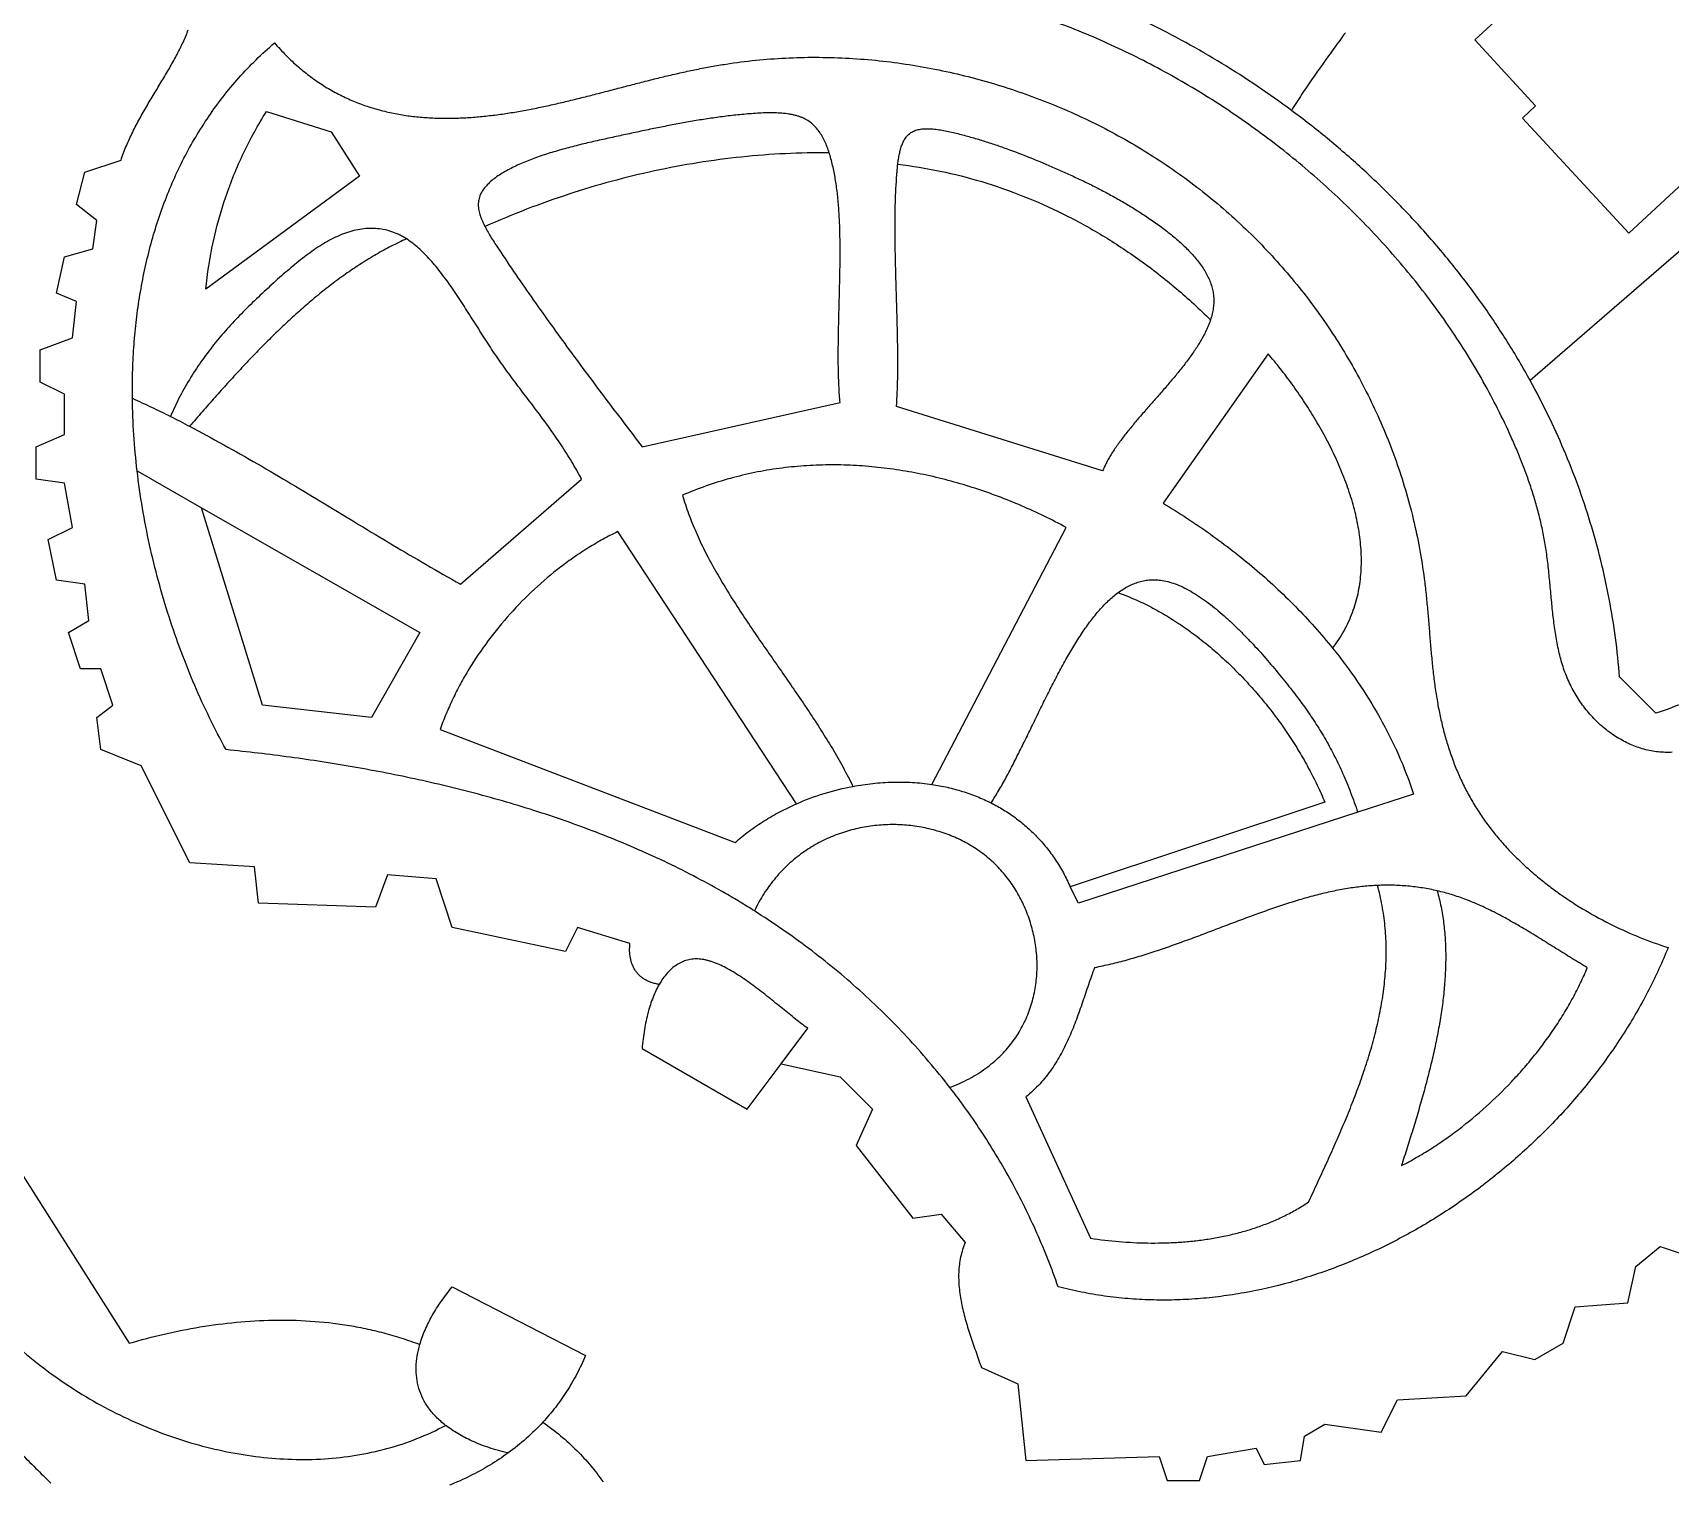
# Model space of a CAD drawing. Header units: millimetres. Extents: x -96818 to 270234, y -28968 to 336819.
# Drawn here: x 6403 to 135441, y 37242 to 151410 of the extents above; entities that cross this region are included whole.
import ezdxf

# ---------------------------------------------------------------- set-up
doc = ezdxf.new("R2010")
doc.units = ezdxf.units.MM
for name, color, linetype in [('02_CHALETS', 7, 'Continuous'), ('03_SHARED_CURVES', 7, 'Continuous'), ('04_DIVIDERS', 7, 'Continuous')]:
    doc.layers.add(name, color=color, linetype=linetype)

msp = doc.modelspace()

# ---------------------------------------------------------------- linework, layer by layer
at = {"layer": '02_CHALETS'}
msp.add_lwpolyline([(127084, 153287), (125056, 155481), (120035, 150840), (124832, 145650), (123789, 144686), (132169, 135619), (141046, 143823), (139365, 145643), (143094, 149090), (133627, 159334)], close=True, dxfattribs=at)
at = {"layer": '03_SHARED_CURVES'}
for points in [[(18244, 150653, 0.0167897), (18656, 151631)], [(91673, 150311, 0.0196107), (87058, 152233)], [(100115, 148983, 0.0223326), (94336, 152167)], [(109838, 151410, 0.0012767), (108959, 150202)], [(17511, 149211, 0.0056221), (17775, 149701)], [(17775, 149701, 0.0125438), (18244, 150653)], [(24002, 149276, -0.0166981), (25456, 150609)], [(25456, 150609, 0.0173595), (26362, 149627)], [(96127, 148038, 0.0189431), (91673, 150311)], [(108959, 150202, 0.0020032), (108087, 148989)], [(16949, 148229, 0.0031707), (17238, 148726)], [(17238, 148726, 0.0038562), (17511, 149211)], [(22642, 147849, -0.0168303), (24002, 149276)], [(26362, 149627, 0.019167), (27337, 148715)], [(27337, 148715, 0.0185375), (28306, 147936)], [(57549, 148274, -0.0046408), (58707, 148521)], [(58707, 148521, -0.0052421), (59871, 148745)], [(59871, 148745, -0.0064414), (61039, 148942)], [(61039, 148942, -0.0132831), (63374, 149242)], [(63374, 149242, -0.0128581), (65722, 149418)], [(65722, 149418, -0.0127007), (68083, 149475)], [(68083, 149475, -0.0123495), (70444, 149414)], [(70444, 149414, -0.0243467), (75164, 148943)], [(75164, 148943, -0.0235616), (79817, 148023)], [(105585, 145293, 0.0226821), (100115, 148983)], [(108087, 148989, 0.0034895), (107229, 147766)], [(16042, 146719, 0.0013429), (16655, 147735)], [(16655, 147735, 0.0016777), (16949, 148229)], [(21406, 146366, -0.0164275), (22642, 147849)], [(28306, 147936, 0.0194958), (29331, 147234)], [(29331, 147234, 0.0187845), (30354, 146642)], [(51806, 146844, 0.0001348), (52951, 147142)], [(52951, 147142, -0.0010576), (54095, 147438)], [(54095, 147438, -0.0016537), (55243, 147728)], [(55243, 147728, -0.0028442), (56394, 148009)], [(56394, 148009, -0.003442), (57549, 148274)], [(79817, 148023, -0.0234378), (84370, 146668)], [(100410, 145428, 0.0188169), (96127, 148038)], [(107229, 147766, 0.0042259), (106395, 146538)], [(15434, 145700, -0.0038253), (16042, 146719)], [(20268, 144806, -0.0161217), (21406, 146366)], [(30354, 146642, 0.0187577), (31419, 146129)], [(31419, 146129, 0.0179944), (32489, 145707)], [(47245, 145719, 0.0037959), (48386, 145982)], [(48386, 145982, 0.0025463), (49524, 146259)], [(49524, 146259, 0.0019449), (50666, 146548)], [(50666, 146548, 0.0007321), (51806, 146844)], [(84370, 146668, -0.0236007), (88776, 144892)], [(106395, 146538, 0.0058127), (105585, 145293)], [(14280, 143585, -0.0115992), (14838, 144653)], [(14838, 144653, -0.0063658), (15434, 145700)], [(19242, 143191, -0.0157336), (20268, 144806)], [(23869, 143580, -0.014015), (24819, 145198)], [(32489, 145707, 0.0171274), (33585, 145361)], [(33585, 145361, 0.0163531), (34691, 145092)], [(34691, 145092, 0.014968), (35811, 144893)], [(35811, 144893, 0.0142158), (36943, 144760)], [(36943, 144760, 0.0126372), (38081, 144687)], [(38081, 144687, 0.0119231), (39228, 144670)], [(39228, 144670, 0.0103724), (40376, 144705)], [(40376, 144705, 0.0096985), (41529, 144786)], [(41529, 144786, 0.0082805), (42679, 144908)], [(42679, 144908, 0.0076191), (43824, 145067)], [(43824, 145067, 0.0063108), (44964, 145257)], [(44964, 145257, 0.0056942), (46107, 145477)], [(46107, 145477, 0.0044042), (47245, 145719)], [(59994, 144688, 0.005217), (58826, 144509)], [(61210, 144848, 0.0057763), (59994, 144688)], [(62430, 144978, 0.0061596), (61210, 144848)], [(63045, 145031, 0.0037122), (62430, 144978)], [(63661, 145072, 0.0063857), (63045, 145031)], [(64266, 145095, 0.0077336), (63661, 145072)], [(64871, 145094, 0.0116724), (64266, 145095)], [(65435, 145066, 0.0132224), (64871, 145094)], [(65995, 145000, 0.0200858), (65435, 145066)], [(66251, 144953, 0.0109343), (65995, 145000)], [(66505, 144894, 0.013585), (66251, 144953)], [(66739, 144826, 0.0142095), (66505, 144894)], [(66969, 144743, 0.0176286), (66739, 144826)], [(67381, 144541, 0.036434), (66969, 144743)], [(67759, 144280, 0.0381307), (67381, 144541)], [(88776, 144892, -0.02382), (92976, 142716)], [(104486, 142503, 0.0187466), (100410, 145428)], [(108419, 143076, 0.0125132), (105585, 145293)], [(13782, 142497, -0.0142813), (14280, 143585)], [(23013, 141911, -0.01441), (23869, 143580)], [(52987, 143358, 0.0006384), (51784, 143099)], [(54169, 143610, 0.000288), (52987, 143358)], [(55352, 143858, 0.0016329), (54169, 143610)], [(56505, 144090, 0.0022898), (55352, 143858)], [(57661, 144308, 0.003615), (56505, 144090)], [(58826, 144509, 0.0042466), (57661, 144308)], [(68082, 143978, 0.0355076), (67759, 144280)], [(68363, 143636, 0.0303701), (68082, 143978)], [(68609, 143252, 0.0276655), (68363, 143636)], [(68818, 142845, 0.0206762), (68609, 143252)], [(75220, 143168, -0.0450414), (75426, 143398)], [(75426, 143398, -0.0538521), (75673, 143582)], [(75673, 143582, -0.0298621), (75832, 143663)], [(75832, 143663, -0.0246629), (75998, 143727)], [(75998, 143727, -0.0235163), (76181, 143777)], [(76181, 143777, -0.0184283), (76368, 143812)], [(76368, 143812, -0.017542), (76572, 143835)], [(76572, 143835, -0.013558), (76778, 143845)], [(76778, 143845, -0.0128474), (76999, 143844)], [(76999, 143844, -0.0099616), (77220, 143834)], [(77220, 143834, -0.0178901), (77700, 143783)], [(77700, 143783, -0.010825), (78176, 143706)], [(78176, 143706, -0.0090288), (78680, 143603)], [(78680, 143603, -0.0049081), (79180, 143486)], [(79180, 143486, -0.0079317), (80177, 143226)], [(13360, 141378, -0.0202541), (13782, 142497)], [(18317, 141516, -0.0151081), (19242, 143191)], [(48174, 142228, 0.0084076), (47024, 141887)], [(49374, 142543, 0.0070906), (48174, 142228)], [(50582, 142831, 0.0042972), (49374, 142543)], [(51784, 143099, 0.0030701), (50582, 142831)], [(69163, 141944, 0.0144071), (65708, 141878)], [(69004, 142400, 0.0184087), (68818, 142845)], [(69163, 141944, 0.0125616), (69004, 142400)], [(69197, 141834, 0.0026557), (69163, 141944)], [(74698, 141862, -0.0158934), (74787, 142226)], [(74787, 142226, -0.0248591), (74905, 142582)], [(74905, 142582, -0.0275101), (75042, 142886)], [(75042, 142886, -0.0407681), (75220, 143168)], [(80177, 143226, -0.0069382), (81166, 142937)], [(81166, 142937, -0.0064798), (82149, 142620)], [(82149, 142620, -0.0055609), (83125, 142280)], [(83125, 142280, -0.009772), (85047, 141543)], [(92976, 142716, -0.0249073), (96943, 140142)], [(108318, 139291, 0.0188071), (104486, 142503)], [(111137, 140719, 0.01278), (108419, 143076)], [(17493, 139787, -0.0147469), (18317, 141516)], [(22261, 140212, -0.0144258), (23013, 141911)], [(44340, 140843, 0.0107723), (43855, 140595)], [(44833, 141072, 0.0088424), (44340, 140843)], [(45358, 141293, 0.0083995), (44833, 141072)], [(45890, 141499, 0.0069093), (45358, 141293)], [(47024, 141887, 0.0125292), (45890, 141499)], [(58816, 141160, 0.0133732), (55399, 140518)], [(62262, 141616, 0.0138128), (58816, 141160)], [(65708, 141878, 0.0139582), (62262, 141616)], [(69231, 141723, 0.0023907), (69197, 141834)], [(69495, 140687, 0.0197086), (69231, 141723)], [(69689, 139634, 0.0140998), (69495, 140687)], [(74528, 140639, -0.0066451), (74570, 141048)], [(74570, 141048, -0.0085927), (74625, 141457)], [(74570, 141048, -0.022378), (77906, 140505)], [(74625, 141457, -0.0139993), (74698, 141862)], [(85047, 141543, -0.0064591), (86944, 140743)], [(86944, 140743, -0.0031754), (87913, 140313)], [(113720, 138235, 0.0128914), (111137, 140719)], [(16769, 138014, -0.013942), (17493, 139787)], [(21609, 138472, -0.014621), (22261, 140212)], [(42220, 139427, 0.0316226), (41941, 139098)], [(42572, 139754, 0.0288621), (42220, 139427)], [(42955, 140046, 0.0193562), (42572, 139754)], [(43397, 140334, 0.017555), (42955, 140046)], [(43855, 140595, 0.0119656), (43397, 140334)], [(51994, 139688, 0.012879), (48636, 138681)], [(55399, 140518, 0.0132721), (51994, 139688)], [(69837, 138484, 0.0129422), (69689, 139634)], [(74425, 139133, -0.0067319), (74494, 140228)], [(74494, 140228, -0.0033846), (74528, 140639)], [(77906, 140505, -0.0214954), (81181, 139672)], [(81181, 139672, -0.0214456), (84435, 138539)], [(87913, 140313, -0.0042318), (88874, 139869)], [(88874, 139869, -0.0047288), (89823, 139410)], [(89823, 139410, -0.0057181), (90761, 138931)], [(96943, 140142, -0.0253661), (100662, 137159)], [(20614, 134878, -0.0294912), (21609, 138472)], [(41572, 138349, 0.0550334), (41510, 137946)], [(41716, 138730, 0.0492758), (41572, 138349)], [(41941, 139098, 0.0448487), (41716, 138730)], [(48636, 138681, 0.0128213), (45303, 137492)], [(69934, 137327, 0.009152), (69837, 138484)], [(74382, 138036, -0.0051669), (74425, 139133)], [(84435, 138539, -0.0205465), (87582, 137137)], [(90761, 138931, -0.0062047), (91691, 138428)], [(91691, 138428, -0.0070452), (92608, 137901)], [(111895, 135796, 0.0193442), (108318, 139291)], [(116170, 135619, 0.0132552), (113720, 138235)], [(16139, 136190, -0.0136154), (16769, 138014)], [(41510, 137946, 0.0268411), (41513, 137733)], [(41513, 137733, 0.021574), (41535, 137521)], [(41535, 137521, 0.0204705), (41579, 137297)], [(41579, 137297, 0.0158028), (41639, 137076)], [(41639, 137076, 0.0149173), (41718, 136842)], [(41718, 136842, 0.011368), (41809, 136613)], [(45303, 137492, 0.0124968), (42035, 136135)], [(69995, 136095, 0.0081629), (69934, 137327)], [(74357, 135764, -0.0034017), (74360, 136900)], [(74360, 136900, -0.0046496), (74382, 138036)], [(87582, 137137, -0.020646), (90683, 135437)], [(92608, 137901, -0.0075118), (93520, 137340)], [(93520, 137340, -0.0081186), (94415, 136751)], [(100662, 137159, -0.0250401), (104063, 133816)], [(15607, 134335, -0.0127555), (16139, 136190)], [(30890, 135558, 0.020122), (30256, 135287)], [(31545, 135772, 0.0242228), (30890, 135558)], [(32170, 135910, 0.0245735), (31545, 135772)], [(32806, 135981, 0.0285061), (32170, 135910)], [(33419, 135979, 0.0290109), (32806, 135981)], [(34027, 135904, 0.0312526), (33419, 135979)], [(34622, 135752, 0.0317937), (34027, 135904)], [(35194, 135527, 0.0309408), (34622, 135752)], [(35529, 135355, 0.0179221), (35194, 135527)], [(41809, 136613, 0.0106247), (41917, 136372)], [(41917, 136372, 0.0080447), (42035, 136135)], [(42035, 136135, 0.0126182), (42278, 135690)], [(42278, 135690, 0.0071914), (42539, 135255)], [(70022, 134862, 0.0055454), (69995, 136095)], [(74368, 134602, -0.0029133), (74357, 135764)], [(94415, 136751, -0.0093429), (95331, 136101)], [(95331, 136101, -0.0131842), (96216, 135410)], [(115161, 132066, 0.0195955), (111895, 135796)], [(118470, 132885, 0.0134139), (116170, 135619)], [(15164, 132435, -0.0124663), (15607, 134335)], [(20044, 131192, -0.0289139), (20614, 134878)], [(29035, 134601, 0.0119925), (28415, 134183)], [(29635, 134963, 0.0131101), (29035, 134601)], [(30256, 135287, 0.0179692), (29635, 134963)], [(34647, 134579, 0.0118489), (33473, 133937)], [(35852, 135162, 0.0129761), (34647, 134579)], [(35852, 135162, 0.0154209), (35529, 135355)], [(36346, 134813, 0.0222683), (35852, 135162)], [(36811, 134427, 0.017034), (36346, 134813)], [(37283, 133979, 0.0159325), (36811, 134427)], [(42539, 135255, 0.0054651), (42826, 134804)], [(42826, 134804, 0.0017388), (43119, 134357)], [(43119, 134357, 0.0039322), (44465, 132354)], [(70023, 133581, 0.0046502), (70022, 134862)], [(74390, 133440, -0.0018617), (74368, 134602)], [(90683, 135437, -0.0198061), (93637, 133492)], [(96216, 135410, -0.0073769), (96635, 135055)], [(96635, 135055, -0.0088825), (97042, 134687)], [(97042, 134687, -0.0094322), (97422, 134317)], [(97422, 134317, -0.011502), (97785, 133931)], [(27199, 133257, 0.005467), (26599, 132758)], [(27812, 133740, 0.0077565), (27199, 133257)], [(28415, 134183, 0.0087229), (27812, 133740)], [(32317, 133233, 0.0101055), (31192, 132480)], [(33473, 133937, 0.0113659), (32317, 133233)], [(37729, 133505, 0.0119469), (37283, 133979)], [(38181, 132978, 0.0110254), (37729, 133505)], [(38613, 132434, 0.00815), (38181, 132978)], [(70006, 132299, 0.0026751), (70023, 133581)], [(74420, 132265, -0.0013901), (74390, 133440)], [(93637, 133492, -0.0200377), (96517, 131248)], [(97785, 133931, -0.0121408), (98115, 133547)], [(98115, 133547, -0.0149462), (98423, 133146)], [(98423, 133146, -0.0157131), (98691, 132749)], [(104063, 133816, -0.0248872), (107102, 130165)], [(14813, 130516, -0.0116416), (15164, 132435)], [(25407, 131711, 0.0057816), (24182, 130580)], [(25999, 132239, 0.0027918), (25407, 131711)], [(26599, 132758, 0.0045836), (25999, 132239)], [(30079, 131669, 0.0083729), (28995, 130819)], [(31192, 132480, 0.0096365), (30079, 131669)], [(39050, 131849, 0.0073389), (38613, 132434)], [(39471, 131253, 0.0052296), (39050, 131849)], [(44465, 132354, 0.0031613), (45839, 130370)], [(69977, 130999, 0.0018269), (70006, 132299)], [(74454, 131089, -0.000434), (74420, 132265)], [(98691, 132749, -0.0193195), (98930, 132334)], [(98930, 132334, -0.0202656), (99125, 131924)], [(99125, 131924, -0.0243233), (99283, 131499)], [(118116, 128084, 0.0206972), (115161, 132066)], [(120617, 130030, 0.0138463), (118470, 132885)], [(14547, 128559, -0.0113897), (14813, 130516)], [(24182, 130580, 0.009028), (22991, 129414)], [(28995, 130819, 0.0079215), (27917, 129915)], [(39894, 130628, 0.004486), (39471, 131253)], [(40309, 129997, 0.0028347), (39894, 130628)], [(45839, 130370, 0.0028502), (47250, 128386)], [(69943, 129699, 0.000102), (69977, 130999)], [(74489, 129915, 0.0000317), (74454, 131089)], [(96517, 131248, -0.0192611), (99212, 128785)], [(99283, 131499, -0.0254751), (99394, 131075)], [(99394, 131075, -0.0287661), (99458, 130642)], [(99458, 130642, -0.0302183), (99472, 130181)], [(22991, 129414, 0.0105548), (21859, 128214)], [(27917, 129915, 0.0067296), (26867, 128980)], [(40723, 129353, 0.0021283), (40309, 129997)], [(41134, 128705, 0.0006897), (40723, 129353)], [(69911, 128411, -0.0007369), (69943, 129699)], [(74522, 128740, 0.0009824), (74489, 129915)], [(99344, 129248, -0.0202123), (99212, 128785)], [(99433, 129722, -0.0250498), (99344, 129248)], [(99472, 130181, -0.0263525), (99433, 129722)], [(107102, 130165, -0.0250016), (109762, 126229)], [(122598, 127065, 0.0140527), (120617, 130030)], [(14368, 126591, -0.0106556), (14547, 128559)], [(21859, 128214, 0.0135562), (20787, 126962)], [(25819, 127998, 0.0052066), (24794, 126991)], [(26867, 128980, 0.006296), (25819, 127998)], [(41542, 128060, -0.0000044), (41134, 128705)], [(41953, 127415, -0.0014419), (41542, 128060)], [(47250, 128386, 0.0022295), (48680, 126416)], [(69888, 127122, -0.0025459), (69911, 128411)], [(74549, 127579, 0.0014527), (74522, 128740)], [(98918, 128040, -0.0118698), (98734, 127661)], [(99075, 128409, -0.0124311), (98918, 128040)], [(99212, 128785, -0.0150906), (99075, 128409)], [(119456, 126022, 0.0105167), (118116, 128084)], [(14271, 124595, -0.0104389), (14368, 126591)], [(20787, 126962, 0.015057), (19777, 125637)], [(24794, 126991, 0.0047889), (23769, 125944)], [(42360, 126787, -0.0021472), (41953, 127415)], [(42774, 126163, -0.0038011), (42360, 126787)], [(69880, 125875, -0.0034115), (69888, 127122)], [(74567, 126417, 0.0024884), (74549, 127579)], [(98060, 126516, -0.0115708), (97542, 125771)], [(98534, 127289, -0.0177374), (98060, 126516)], [(98734, 127661, -0.0096851), (98534, 127289)], [(124407, 123991, 0.0145078), (122598, 127065)], [(19777, 125637, 0.0170972), (18855, 124250)], [(23769, 125944, 0.0038039), (22762, 124879)], [(43214, 125523, -0.0042773), (42774, 126163)], [(43663, 124890, -0.0034864), (43214, 125523)], [(48680, 126416, 0.0019315), (50116, 124472)], [(69895, 124629, -0.0056736), (69880, 125875)], [(74560, 124149, 0.0041966), (74571, 125283)], [(74571, 125283, 0.0029739), (74567, 126417)], [(97542, 125771, -0.0099859), (96952, 124997)], [(104714, 124934, 0.0100545), (103759, 126099)], [(109762, 126229, -0.0251713), (112014, 122048)], [(120706, 123904, 0.0108772), (119456, 126022)], [(14254, 122597, -0.0098242), (14271, 124595)], [(18855, 124250, 0.0184692), (18000, 122741)], [(22762, 124879, 0.0033994), (21754, 123781)], [(44107, 124283, -0.0029256), (43663, 124890)], [(44557, 123679, -0.0019112), (44107, 124283)], [(50116, 124472, 0.0013837), (51566, 122538)], [(69937, 123453, -0.0066068), (69895, 124629)], [(74529, 123054, 0.0047096), (74560, 124149)], [(96338, 124242, -0.0045978), (95686, 123474)], [(96952, 124997, -0.0060199), (96338, 124242)], [(105621, 123733, 0.0096119), (104714, 124934)], [(121857, 121745, 0.0110132), (120706, 123904)], [(125802, 121300, 0.0125057), (124407, 123991)], [(14254, 122597, -0.0007806), (15008, 122251)], [(14366, 119727, -0.0136418), (14254, 122597)], [(18000, 122741, 0.0187947), (17260, 121172)], [(20758, 122671, 0.0021104), (19759, 121536)], [(21754, 123781, 0.0025047), (20758, 122671)], [(45444, 122508, -0.0020829), (44557, 123679)], [(70019, 122279, -0.0098309), (69937, 123453)], [(74475, 121961, 0.0062439), (74529, 123054)], [(95024, 122715, -0.0002499), (94361, 121960)], [(95686, 123474, -0.0016181), (95024, 122715)], [(106545, 122403, 0.0104185), (105621, 123733)], [(15008, 122251, -0.0020651), (15760, 121901)], [(15760, 121901, -0.002714), (16512, 121542)], [(16512, 121542, -0.0039738), (17260, 121172)], [(19759, 121536, 0.0012844), (18767, 120394)], [(46329, 121337, 0.0026313), (45444, 122508)], [(47203, 120143, 0.005087), (46329, 121337)], [(51566, 122538, 0.0010903), (52991, 120656)], [(94361, 121960, 0.0026657), (93702, 121202)], [(107411, 121035, 0.0110545), (106545, 122403)], [(112014, 122048, -0.0257137), (113830, 117659)], [(122909, 119536, 0.0114083), (121857, 121745)], [(127058, 118541, 0.0128075), (125802, 121300)], [(17260, 121172, -0.0030186), (18015, 120786)], [(18015, 120786, -0.0010275), (18767, 120394)], [(18767, 120394, -0.0063649), (21454, 118940)], [(48042, 118925, 0.00918), (47203, 120143)], [(52991, 120656, 0.0005444), (54422, 118778)], [(93079, 120466, 0.0078682), (92474, 119715)], [(93702, 121202, 0.0040678), (93079, 120466)], [(108238, 119585, 0.0119673), (107411, 121035)], [(14629, 116868, -0.012722), (14366, 119727)], [(21454, 118940, -0.0042162), (24111, 117430)], [(48878, 117598, 0.011413), (48042, 118925)], [(91940, 119003, 0.0154846), (91442, 118266)], [(92474, 119715, 0.0094034), (91940, 119003)], [(108989, 118094, 0.0136515), (108238, 119585)], [(123370, 118477, 0.0057198), (122909, 119536)], [(24111, 117430, -0.0032432), (26776, 115861)], [(49647, 116232, 0.0133052), (48878, 117598)], [(91032, 117560, 0.011396), (90861, 117218)], [(91230, 117917, 0.0108427), (91032, 117560)], [(91442, 118266, 0.0085555), (91230, 117917)], [(109652, 116568, 0.0147316), (108989, 118094)], [(113830, 117659, -0.0262063), (115188, 113083)], [(123804, 117407, 0.0068426), (123370, 118477)], [(128176, 115706, 0.0130158), (127058, 118541)], [(15047, 113949, -0.0126882), (14629, 116868)], [(61374, 116285, 0.0174837), (59466, 115688)], [(63286, 116741, 0.0169965), (61374, 116285)], [(65224, 117069, 0.0164636), (63286, 116741)], [(67165, 117269, 0.0160135), (65224, 117069)], [(69115, 117347, 0.0152825), (67165, 117269)], [(71065, 117307, 0.0148808), (69115, 117347)], [(73009, 117154, 0.0141019), (71065, 117307)], [(74947, 116893, 0.0137532), (73009, 117154)], [(76867, 116528, 0.0130356), (74947, 116893)], [(78772, 116063, 0.0127402), (76867, 116528)], [(90861, 117218, 0.0143765), (90709, 116868)], [(110216, 115002, 0.0176726), (109652, 116568)], [(124209, 116322, 0.0074084), (123804, 117407)], [(124579, 115224, 0.0084263), (124209, 116322)], [(26776, 115861, -0.0012646), (29428, 114269)], [(59466, 115688, 0.0176513), (57605, 114958)], [(57605, 114958, 0.0183181), (58088, 113483)], [(80652, 115505, 0.0121528), (78772, 116063)], [(82504, 114855, 0.011909), (80652, 115505)], [(84324, 114120, 0.011491), (82504, 114855)], [(110450, 114218, 0.0093627), (110216, 115002)], [(124914, 114103, 0.0089827), (124579, 115224)], [(129143, 112816, 0.013249), (128176, 115706)], [(15610, 111054, -0.0121364), (15047, 113949)], [(29428, 114269, -0.0003072), (32085, 112661)], [(86103, 113306, 0.0112964), (84324, 114120)], [(95483, 114322, -0.0096886), (97355, 113148)], [(110654, 113427, 0.0103705), (110450, 114218)], [(125206, 112971, 0.0098045), (124914, 114103)], [(32085, 112661, 0.0016211), (34747, 111061)], [(58088, 113483, 0.0148779), (58669, 112043)], [(87844, 112412, 0.0110708), (86103, 113306)], [(97355, 113148, -0.0099991), (99180, 111902)], [(110821, 112640, 0.0107413), (110654, 113427)], [(110953, 111847, 0.0119242), (110821, 112640)], [(115188, 113083, -0.0269199), (116053, 108388)], [(125457, 111806, 0.0103417), (125206, 112971)], [(130631, 106789, 0.0272964), (129143, 112816)], [(16308, 108201, -0.0119183), (15610, 111054)], [(34747, 111061, 0.0025808), (37411, 109489)], [(51345, 111491, 0.0128614), (50212, 110827)], [(52512, 112094, 0.0138846), (51345, 111491)], [(58669, 112043, 0.0135746), (59350, 110596)], [(99180, 111902, -0.0102188), (100955, 110580)], [(111044, 111063, 0.0123389), (110953, 111847)], [(111094, 110274, 0.0136475), (111044, 111063)], [(125659, 110632, 0.010866), (125457, 111806)], [(49093, 110091, 0.0119749), (48011, 109302)], [(50212, 110827, 0.0126799), (49093, 110091)], [(59350, 110596, 0.0103424), (60100, 109183)], [(100955, 110580, -0.0107101), (102674, 109186)], [(111101, 109497, 0.0141095), (111094, 110274)], [(125748, 109983, 0.0055483), (125659, 110632)], [(125826, 109334, 0.0038094), (125748, 109983)], [(37411, 109489, 0.0045847), (40098, 107956)], [(48011, 109302, 0.0235246), (45932, 107544)], [(60100, 109183, 0.0091353), (60929, 107758)], [(102674, 109186, -0.0109707), (104327, 107722)], [(110974, 107954, 0.0159357), (111061, 108720)], [(111061, 108720, 0.0154282), (111101, 109497)], [(125895, 108676, 0.003017), (125826, 109334)], [(125958, 108018, 0.0014052), (125895, 108676)], [(17142, 105383, -0.011781), (16308, 108201)], [(45932, 107544, 0.022509), (44022, 105603)], [(60929, 107758, 0.0063471), (61802, 106359)], [(91546, 106978, -0.0164572), (91927, 107279)], [(91927, 107279, -0.0180701), (92324, 107550)], [(91927, 107279, -0.0180397), (93234, 106758)], [(92324, 107550, -0.0217117), (92742, 107789)], [(92742, 107789, -0.0224937), (93158, 107980)], [(93158, 107980, -0.0256603), (93591, 108131)], [(93591, 108131, -0.0265135), (94030, 108234)], [(94030, 108234, -0.0278102), (94477, 108288)], [(94477, 108288, -0.0285858), (94941, 108292)], [(94941, 108292, -0.0270534), (95402, 108245)], [(95402, 108245, -0.0322212), (96000, 108111)], [(96000, 108111, -0.0236059), (96579, 107911)], [(96579, 107911, -0.0223967), (97200, 107630)], [(97200, 107630, -0.0163672), (97798, 107302)], [(97798, 107302, -0.0155302), (98430, 106900)], [(104327, 107722, -0.0116297), (105911, 106185)], [(110645, 106445, 0.0176063), (110836, 107195)], [(110836, 107195, 0.0170649), (110974, 107954)], [(116053, 108388, -0.0062477), (116195, 107169)], [(116195, 107169, -0.0034585), (116314, 105948)], [(126019, 107358, 0.0006246), (125958, 108018)], [(126081, 106697, -0.0009456), (126019, 107358)], [(61802, 106359, 0.0052092), (62730, 104946)], [(90112, 105491, -0.0101591), (90466, 105911)], [(90466, 105911, -0.0105893), (90816, 106292)], [(90816, 106292, -0.0129954), (91184, 106656)], [(91184, 106656, -0.0134974), (91546, 106978)], [(93234, 106758, -0.0160588), (94502, 106149)], [(94502, 106149, -0.01565), (95767, 105440)], [(98430, 106900, -0.0117018), (99040, 106465)], [(99040, 106465, -0.0110546), (99673, 105968)], [(99673, 105968, -0.0086503), (100286, 105446)], [(105911, 106185, -0.0119343), (107413, 104583)], [(110401, 105711, 0.0182817), (110645, 106445)], [(116314, 105948, -0.0020874), (116419, 104724)], [(126145, 106040, -0.0017268), (126081, 106697)], [(126217, 105383, -0.0033474), (126145, 106040)], [(131452, 100634, 0.0274556), (130631, 106789)], [(18091, 102650, -0.0116402), (17142, 105383)], [(44022, 105603, 0.0225343), (42298, 103502)], [(62730, 104946, 0.0027962), (63680, 103547)], [(89101, 104113, -0.0064627), (89430, 104591)], [(89430, 104591, -0.0079067), (89773, 105058)], [(89773, 105058, -0.0082841), (90112, 105491)], [(95767, 105440, -0.0140915), (96988, 104657)], [(96988, 104657, -0.013789), (98195, 103785)], [(100286, 105446, -0.0081174), (100910, 104878)], [(100910, 104878, -0.0065865), (101517, 104291)], [(107413, 104583, -0.012734), (108835, 102910)], [(109740, 104279, 0.0188083), (110098, 104983)], [(110098, 104983, 0.0188342), (110401, 105711)], [(116419, 104724, 0.0006612), (116520, 103501)], [(126297, 104734, -0.0041416), (126217, 105383)], [(126390, 104087, -0.0058954), (126297, 104734)], [(42298, 103502, 0.0238322), (40777, 101251)], [(63680, 103547, 0.001698), (64658, 102137)], [(88437, 103070, -0.0118121), (89101, 104113)], [(98195, 103785, -0.0126799), (99353, 102850)], [(101517, 104291, -0.0061286), (102121, 103677)], [(102121, 103677, -0.0051369), (102712, 103048)], [(108835, 102910, 0.0185056), (109313, 103577)], [(109313, 103577, 0.0193435), (109740, 104279)], [(116520, 103501, 0.0020324), (116627, 102284)], [(126498, 103453, -0.0067149), (126390, 104087)], [(126625, 102822, -0.0086539), (126498, 103453)], [(19169, 99964, -0.011942), (18091, 102650)], [(64658, 102137, -0.0005149), (65638, 100729)], [(87189, 100851, -0.0067194), (87814, 102001)], [(87814, 102001, -0.0078292), (88437, 103070)], [(99353, 102850, -0.0124666), (100483, 101840)], [(102712, 103048, -0.008959), (103837, 101782)], [(108835, 102910, -0.0200193), (110808, 100253)], [(116627, 102284, 0.0048545), (116751, 101068)], [(126773, 102207, -0.0095093), (126625, 102822)], [(126946, 101599, -0.0116132), (126773, 102207)], [(40777, 101251, 0.0121506), (40112, 100095)], [(65638, 100729, -0.0016006), (66617, 99310)], [(86588, 99687, -0.0040842), (87189, 100851)], [(100483, 101840, -0.0117811), (101563, 100776)], [(101563, 100776, -0.0116453), (102602, 99652)], [(103837, 101782, -0.0068123), (104922, 100481)], [(116751, 101068, 0.0062486), (116901, 99867)], [(127145, 101010, -0.01251), (126946, 101599)], [(127376, 100432, -0.014621), (127145, 101010)], [(20340, 97404, -0.0118791), (19169, 99964)], [(40112, 100095, 0.0129321), (39505, 98908)], [(85990, 98490, -0.0030628), (86588, 99687)], [(102602, 99652, -0.0113542), (103587, 98482)], [(104922, 100481, -0.0065384), (105855, 99299)], [(110808, 100253, -0.0220733), (112550, 97440)], [(116901, 99867, 0.0092203), (117088, 98671)], [(127937, 99326, -0.0298957), (127376, 100432)], [(39505, 98908, 0.0131298), (38973, 97716)], [(66617, 99310, -0.003804), (67581, 97881)], [(85403, 97287, -0.0009679), (85990, 98490)], [(103587, 98482, -0.0112898), (104518, 97271)], [(105855, 99299, -0.0099201), (106749, 98087)], [(106749, 98087, -0.0109494), (107550, 96900)], [(117088, 98671, 0.0097259), (117308, 97543)], [(128625, 98294, -0.029633), (127937, 99326)], [(129411, 97372, -0.029295), (128625, 98294)], [(136869, 98723, -0.015945), (134317, 97770)], [(21636, 94905, -0.0126845), (20340, 97404)], [(38973, 97716, 0.0142322), (38506, 96496)], [(67581, 97881, -0.0049029), (68515, 96443)], [(84825, 96100, 0.0000285), (85403, 97287)], [(104518, 97271, -0.0113824), (105392, 96018)], [(107550, 96900, -0.012777), (108294, 95676)], [(112550, 97440, -0.023079), (114029, 94485)], [(117308, 97543, 0.0107272), (117574, 96425)], [(130303, 96551, -0.0310334), (129411, 97372)], [(68515, 96443, -0.0072606), (69413, 94983)], [(84243, 94915, 0.0021921), (84825, 96100)], [(105392, 96018, -0.0113881), (106199, 94742)], [(108294, 95676, -0.013419), (108994, 94375)], [(117574, 96425, 0.0111523), (117886, 95328)], [(131259, 95869, -0.0314445), (130303, 96551)], [(132296, 95321, -0.0352519), (131259, 95869)], [(26693, 94308, 0.0083792), (21636, 94905)], [(31726, 93530, 0.0096561), (26693, 94308)], [(69413, 94983, -0.0083969), (70254, 93514)], [(83676, 93793, 0.0032208), (84243, 94915)], [(106199, 94742, -0.0118814), (106946, 93430)], [(108994, 94375, -0.0124744), (109626, 93040)], [(114029, 94485, -0.0248475), (115218, 91404)], [(117886, 95328, 0.0121599), (118249, 94247)], [(118249, 94247, 0.0126078), (118664, 93190)], [(133370, 94939, -0.0365961), (132296, 95321)], [(134490, 94727, -0.0411657), (133370, 94939)], [(135038, 94692, -0.019875), (134490, 94727)], [(135587, 94697, -0.0178627), (135038, 94692)], [(34269, 93059, 0.0051805), (31726, 93530)], [(36802, 92533, 0.00558), (34269, 93059)], [(70254, 93514, -0.0109953), (71038, 92013)], [(83089, 92683, 0.0061471), (83676, 93793)], [(106946, 93430, -0.0119608), (107614, 92114)], [(109626, 93040, -0.0126606), (110255, 91519)], [(118664, 93190, 0.0135185), (119133, 92155)], [(39332, 91947, 0.0058189), (36802, 92533)], [(41848, 91301, 0.0062792), (39332, 91947)], [(68768, 91451, -0.0286536), (71038, 92013)], [(71038, 92013, -0.0196019), (72596, 92243)], [(72596, 92243, -0.0204939), (74168, 92347)], [(74168, 92347, -0.0208234), (75719, 92321)], [(75719, 92321, -0.0224014), (77263, 92162)], [(77263, 92162, -0.0184447), (78473, 91936)], [(78473, 91936, -0.0197451), (79662, 91618)], [(79662, 91618, -0.0202524), (80812, 91210)], [(82221, 91179, 0.0049242), (82509, 91656)], [(82509, 91656, 0.0046001), (82803, 92167)], [(82803, 92167, 0.0035526), (83089, 92683)], [(107614, 92114, -0.0129028), (108216, 90767)], [(119133, 92155, 0.0139834), (119661, 91144)], [(44349, 90589, 0.0065298), (41848, 91301)], [(46829, 89810, 0.0070532), (44349, 90589)], [(65281, 90006, -0.0179608), (66576, 90633)], [(66576, 90633, -0.028707), (68768, 91451)], [(80812, 91210, -0.0215582), (81924, 90708)], [(81924, 90708, 0.0063263), (82221, 91179)], [(81924, 90708, -0.0201505), (82894, 90167)], [(110255, 91519, -0.0098101), (110814, 89971)], [(119661, 91144, 0.0146571), (120245, 90165)], [(49281, 88961, 0.0073171), (46829, 89810)], [(62855, 88480, -0.019026), (64035, 89285)], [(64035, 89285, -0.0186832), (65281, 90006)], [(82894, 90167, -0.0209377), (83816, 89549)], [(83816, 89549, -0.0215434), (84697, 88844)], [(120245, 90165, 0.0145603), (120889, 89217)], [(120889, 89217, 0.0134365), (121585, 88306)], [(51706, 88038, 0.007901), (49281, 88961)], [(54092, 87041, 0.0081796), (51706, 88038)], [(61743, 87584, -0.0202021), (62855, 88480)], [(69485, 88097, 0.0292758), (68232, 87503)], [(70770, 88535, 0.0281623), (69485, 88097)], [(72096, 88828, 0.0272685), (70770, 88535)], [(73427, 88975, 0.0265558), (72096, 88828)], [(74767, 88981, 0.0262849), (73427, 88975)], [(76081, 88849, 0.0259961), (74767, 88981)], [(77373, 88579, 0.0267224), (76081, 88849)], [(78607, 88180, 0.0268814), (77373, 88579)], [(79789, 87647, 0.0286572), (78607, 88180)], [(84697, 88844, -0.0217195), (85513, 88066)], [(85513, 88066, -0.0223703), (86284, 87189)], [(121585, 88306, 0.01311), (122340, 87420)], [(56443, 85964, 0.008813), (54092, 87041)], [(67059, 86764, 0.0314556), (65940, 85851)], [(68232, 87503, 0.0300247), (67059, 86764)], [(80883, 86991, 0.0293129), (79789, 87647)], [(81889, 86207, 0.0317262), (80883, 86991)], [(86284, 87189, -0.0216859), (86975, 86247)], [(122340, 87420, 0.012135), (123138, 86573)], [(123138, 86573, 0.0118636), (123989, 85754)], [(58745, 84807, 0.0091072), (56443, 85964)], [(65940, 85851, 0.0309597), (64944, 84806)], [(82807, 85280, 0.0325172), (81889, 86207)], [(83602, 84245, 0.0304265), (82807, 85280)], [(86975, 86247, -0.0223402), (87615, 85190)], [(87615, 85190, -0.0207613), (88162, 84082)], [(123989, 85754, 0.0110824), (124876, 84975)], [(61002, 83564, 0.0097672), (58745, 84807)], [(64944, 84806, 0.0325259), (64023, 83554)], [(84270, 83116, 0.0297032), (83602, 84245)], [(110161, 83983, 0.0133872), (108944, 83762)], [(111265, 84123, 0.0131578), (110161, 83983)], [(112376, 84202, 0.0143753), (111265, 84123)], [(113564, 84215, 0.015955), (112376, 84202)], [(112736, 82619, 0.0213595), (112376, 84202)], [(114750, 84149, 0.0169254), (113564, 84215)], [(115923, 84004, 0.017147), (114750, 84149)], [(117082, 83778, 0.0173681), (115923, 84004)], [(124876, 84975, 0.0108608), (125806, 84228)], [(125806, 84228, 0.0102874), (126767, 83520)], [(62141, 82892, 0.0051099), (61002, 83564)], [(63265, 82197, 0.0051622), (62141, 82892)], [(64023, 83554, 0.0299502), (63265, 82197)], [(84803, 81917, 0.0285588), (84270, 83116)], [(105273, 82770, 0.0057437), (104019, 82350)], [(106500, 83146, 0.0067099), (105273, 82770)], [(107739, 83484, 0.0092669), (106500, 83146)], [(108944, 83762, 0.0103043), (107739, 83484)], [(112961, 81010, 0.020767), (112736, 82619)], [(117082, 83778, -0.0188203), (117377, 82529)], [(118213, 83476, 0.01711), (117082, 83778)], [(119321, 83098, 0.0165347), (118213, 83476)], [(120513, 82602, 0.0166334), (119321, 83098)], [(121675, 82038, 0.0117445), (120513, 82602)], [(126767, 83520, 0.0199842), (128781, 82217)], [(67550, 79233, 0.0206138), (63265, 82197)], [(85197, 80659, 0.0284347), (84803, 81917)], [(101507, 81439, 0.0007947), (100246, 80963)], [(102772, 81907, 0.0026846), (101507, 81439)], [(104019, 82350, 0.0036074), (102772, 81907)], [(117377, 82529, -0.0170691), (117582, 81261)], [(122864, 81396, 0.0099729), (121675, 82038)], [(124032, 80717, 0.0058502), (122864, 81396)], [(128781, 82217, 0.018942), (130891, 81075)], [(85446, 79365, 0.0286444), (85197, 80659)], [(97704, 80005, -0.0028399), (96432, 79543)], [(98976, 80481, -0.0019327), (97704, 80005)], [(100246, 80963, -0.000109), (98976, 80481)], [(113054, 79421, 0.0196984), (112961, 81010)], [(117582, 81261, -0.0162705), (117704, 79965)], [(125235, 79985, 0.0042021), (124032, 80717)], [(130891, 81075, 0.0185522), (133048, 80109)], [(133048, 80109, 0.0192296), (135272, 79308)], [(53439, 79059, -0.032831), (53467, 79626)], [(53495, 78494, -0.0419651), (53439, 79059)], [(71569, 75920, 0.021523), (67550, 79233)], [(85544, 78051, 0.0291003), (85446, 79365)], [(95154, 79100, -0.0057009), (93886, 78690)], [(96432, 79543, -0.0047681), (95154, 79100)], [(113027, 77830, 0.0179158), (113054, 79421)], [(117704, 79965, -0.0141477), (117746, 78664)], [(126431, 79240, 0.0007687), (125235, 79985)], [(127665, 78473, -0.0008109), (126431, 79240)], [(135272, 79308, -0.0119077), (134553, 77630)], [(53636, 77990, -0.0440941), (53495, 78494)], [(53872, 77523, -0.0536448), (53636, 77990)], [(54024, 77314, -0.0276624), (53872, 77523)], [(56756, 77646, 0.0297254), (56406, 77299)], [(57148, 77944, 0.0370048), (56756, 77646)], [(57553, 78165, 0.0379014), (57148, 77944)], [(57987, 78318, 0.0416958), (57553, 78165)], [(58447, 78398, 0.0425162), (57987, 78318)], [(58914, 78402, 0.0390715), (58447, 78398)], [(59167, 78375, 0.0193806), (58914, 78402)], [(59416, 78329, 0.0160923), (59167, 78375)], [(59678, 78265, 0.0155237), (59416, 78329)], [(59936, 78185, 0.0127157), (59678, 78265)], [(60487, 77971, 0.0238029), (59936, 78185)], [(61019, 77713, 0.015971), (60487, 77971)], [(61587, 77393, 0.0146119), (61019, 77713)], [(85485, 76734, 0.0305182), (85544, 78051)], [(90072, 77716, 0.0047665), (89829, 77049)], [(91346, 77990, -0.0113998), (90072, 77716)], [(92607, 78315, -0.0088654), (91346, 77990)], [(93886, 78690, -0.0078841), (92607, 78315)], [(112890, 76242, 0.0168441), (113027, 77830)], [(117746, 78664, -0.0133965), (117716, 77330)], [(128906, 77716, -0.0038365), (127665, 78473)], [(128373, 76519, 0.0138218), (128906, 77716)], [(134553, 77630, -0.011386), (133758, 75987)], [(54198, 77124, -0.0282108), (54024, 77314)], [(54400, 76949, -0.0289946), (54198, 77124)], [(54621, 76797, -0.0274204), (54400, 76949)], [(54875, 76661, -0.0281632), (54621, 76797)], [(55143, 76553, -0.0247827), (54875, 76661)], [(55451, 76463, -0.0254607), (55143, 76553)], [(55767, 76401, -0.0212462), (55451, 76463)], [(55767, 76401, 0.0202054), (55507, 75904)], [(56064, 76867, 0.0224898), (55767, 76401)], [(56406, 77299, 0.0292368), (56064, 76867)], [(62139, 77045, 0.0100126), (61587, 77393)], [(62712, 76654, 0.0088972), (62139, 77045)], [(63273, 76245, 0.006046), (62712, 76654)], [(63838, 75814, 0.0050526), (63273, 76245)], [(85263, 75431, 0.0315691), (85485, 76734)], [(89596, 76379, 0.0011328), (89363, 75696)], [(89829, 77049, 0.002284), (89596, 76379)], [(112653, 74665, 0.0145335), (112890, 76242)], [(117716, 77330, -0.0113003), (117620, 75999)], [(127779, 75352, 0.0124286), (128373, 76519)], [(55284, 75389, 0.0160337), (55072, 74801)], [(55507, 75904, 0.0160393), (55284, 75389)], [(64397, 75373, 0.00301), (63838, 75814)], [(64943, 74933, 0.002068), (64397, 75373)], [(65487, 74491, 0.0001881), (64943, 74933)], [(75292, 72262, 0.022041), (71569, 75920)], [(84874, 74167, 0.0334161), (85263, 75431)], [(89130, 75014, -0.0023071), (88891, 74327)], [(89363, 75696, -0.0011687), (89130, 75014)], [(117620, 75999, -0.0106032), (117462, 74637)], [(127109, 74182, 0.012199), (127779, 75352)], [(133758, 75987, -0.0112503), (132880, 74367)], [(54895, 74201, 0.0130777), (54734, 73529)], [(55072, 74801, 0.0130237), (54895, 74201)], [(66002, 74074, -0.0007601), (65487, 74491)], [(66520, 73660, -0.003153), (66002, 74074)], [(66992, 73295, -0.0041582), (66520, 73660)], [(84303, 72941, 0.035026), (84874, 74167)], [(88642, 73644, -0.0057099), (88379, 72965)], [(88891, 74327, -0.0045646), (88642, 73644)], [(112324, 73084, 0.0135098), (112653, 74665)], [(117462, 74637, -0.0087245), (117251, 73281)], [(126384, 73044, 0.0112151), (127109, 74182)], [(132880, 74367, -0.0108064), (131932, 72786)], [(54606, 72850, 0.0110144), (54499, 72102)], [(54734, 73529, 0.0109265), (54606, 72850)], [(67472, 72942, -0.0082708), (66992, 73295)], [(78672, 68285, 0.0228819), (75292, 72262)], [(83565, 71808, 0.0356452), (84303, 72941)], [(88097, 72293, -0.0091822), (87792, 71631)], [(88379, 72965, -0.0080149), (88097, 72293)], [(111917, 71521, 0.0111716), (112324, 73084)], [(117251, 73281, -0.0080753), (116988, 71896)], [(125594, 71917, 0.0110545), (126384, 73044)], [(131932, 72786, -0.0212855), (129810, 69716)], [(54499, 72102, 0.0094667), (54422, 71350)], [(82612, 70729, 0.0375712), (83565, 71808)], [(87461, 70983, -0.0127105), (87097, 70349)], [(87792, 71631, -0.0115165), (87461, 70983)], [(111437, 69953, 0.0102074), (111917, 71521)], [(116988, 71896, -0.0064566), (116685, 70520)], [(124755, 70824, 0.0104342), (125594, 71917)], [(80868, 69362, 0.0181729), (81513, 69799)], [(81513, 69799, 0.0351228), (82612, 70729)], [(86698, 69737, -0.0160732), (86257, 69142)], [(87097, 70349, -0.0148701), (86698, 69737)], [(110900, 68403, 0.0080696), (111437, 69953)], [(116685, 70520, -0.0058449), (116340, 69122)], [(122925, 68722, 0.0100398), (123861, 69755)], [(123861, 69755, 0.0103335), (124755, 70824)], [(129810, 69716, -0.0200824), (127442, 66831)], [(78672, 68285, 0.0158216), (79445, 68603)], [(79445, 68603, 0.0173886), (80194, 68971)], [(80194, 68971, 0.0169192), (80868, 69362)], [(85777, 68578, -0.0187923), (85239, 68033)], [(86257, 69142, -0.0176316), (85777, 68578)], [(110308, 66852, 0.0071553), (110900, 68403)], [(116340, 69122, -0.0044522), (115967, 67731)], [(120935, 66777, 0.0198427), (122925, 68722)], [(81246, 64673, 0.0197154), (78672, 68285)], [(85239, 68033, -0.0192263), (84661, 67530)], [(115967, 67731, -0.003867), (115565, 66326)], [(109678, 65316, 0.0052467), (110308, 66852)], [(115565, 66326, -0.0026349), (115145, 64927)], [(118795, 64998, 0.0205268), (120935, 66777)], [(127442, 66831, -0.0199068), (124821, 64115)], [(83526, 60868, 0.020029), (81246, 64673)], [(109016, 63786, 0.0043656), (109678, 65316)], [(115145, 64927, -0.0020658), (114708, 63522)], [(117696, 64194, 0.0104082), (118795, 64998)], [(108333, 62265, 0.0026089), (109016, 63786)], [(114708, 63522, -0.0009189), (114263, 62119)], [(115429, 62751, 0.0112039), (116563, 63438)], [(116563, 63438, 0.0110807), (117696, 64194)], [(124821, 64115, -0.0195241), (121995, 61613)], [(107640, 60758, 0.0017424), (108333, 62265)], [(114263, 62119, 0.0122731), (115429, 62751)], [(85537, 56794, 0.0205696), (83526, 60868)], [(106942, 59254, 0.0000093), (107640, 60758)], [(121995, 61613, -0.0195791), (118976, 59335)], [(104075, 57720, 0.0154072), (105066, 58172)], [(105066, 58172, 0.0159155), (106022, 58682)], [(106022, 58682, 0.0169373), (106942, 59254)], [(118976, 59335, -0.020014), (115787, 57303)], [(87207, 52570, 0.0204095), (85537, 56794)], [(100950, 56707, 0.0125948), (102013, 56990)], [(102013, 56990, 0.0137622), (103060, 57328)], [(103060, 57328, 0.0142223), (104075, 57720)], [(115787, 57303, -0.0202995), (112466, 55547)], [(79676, 55499, 0.0232476), (79521, 54909)], [(79886, 56071, 0.0238055), (79676, 55499)], [(89754, 56390, 0.0152596), (92001, 56134)], [(92001, 56134, 0.0168919), (94259, 56023)], [(94259, 56023, 0.0089026), (95392, 56026)], [(95392, 56026, 0.0095858), (96524, 56070)], [(96524, 56070, 0.0099076), (97646, 56159)], [(97646, 56159, 0.0107778), (98763, 56293)], [(98763, 56293, 0.0111414), (99862, 56475)], [(99862, 56475, 0.0121846), (100950, 56707)], [(112466, 55547, -0.0215033), (109010, 54073)], [(79421, 54318, 0.0197656), (79371, 53720)], [(79521, 54909, 0.0220497), (79421, 54318)], [(79371, 53720, 0.0185566), (79367, 53113)], [(79367, 53113, 0.0155685), (79405, 52507)], [(105480, 52919, -0.0238448), (101859, 52094)], [(109010, 54073, -0.0220367), (105480, 52919)], [(38604, 51436, -0.0104579), (39022, 52012)], [(39022, 52012, -0.0092619), (39461, 52570)], [(79405, 52507, 0.0144306), (79480, 51889)], [(79480, 51889, 0.0114957), (79588, 51275)], [(89020, 52154, -0.0145499), (87207, 52570)], [(90853, 51843, -0.0143267), (89020, 52154)], [(92686, 51638, -0.0140456), (90853, 51843)], [(94526, 51535, -0.0136607), (92686, 51638)], [(98203, 51626, -0.0129317), (96366, 51532)], [(100037, 51814, -0.0127076), (98203, 51626)], [(101859, 52094, -0.0122064), (100037, 51814)], [(37884, 50294, -0.012167), (38231, 50874)], [(38231, 50874, -0.0105989), (38604, 51436)], [(79588, 51275, 0.0104424), (79726, 50647)], [(79726, 50647, 0.0078655), (79888, 50025)], [(96366, 51532, -0.0134063), (94526, 51535)], [(16766, 48841, -0.0159662), (19575, 49400)], [(19575, 49400, -0.0171769), (22451, 49776)], [(22451, 49776, -0.0194363), (25347, 49941)], [(25347, 49941, -0.0208321), (28268, 49872)], [(28268, 49872, -0.023292), (31171, 49546)], [(31171, 49546, -0.0121967), (32622, 49278)], [(32622, 49278, -0.012708), (34057, 48937)], [(37091, 48595, -0.0146242), (37313, 49154)], [(37313, 49154, -0.0143636), (37584, 49732)], [(37584, 49732, -0.0123597), (37884, 50294)], [(79888, 50025, 0.0068803), (80072, 49390)], [(80072, 49390, 0.0046734), (80272, 48761)], [(5153, 47890, 0.0190757), (7239, 46177)], [(13996, 48114, -0.0143166), (16766, 48841)], [(34057, 48937, -0.0131015), (35493, 48518)], [(35493, 48518, -0.0134399), (36904, 48023)], [(36702, 47140, -0.0286129), (36904, 48023)], [(36904, 48023, -0.0170732), (37091, 48595)], [(80272, 48761, 0.0037339), (80486, 48122)], [(80486, 48122, 0.0017843), (80707, 47486)], [(36615, 46239, -0.0358448), (36702, 47140)], [(49965, 47159, -0.0212055), (49281, 45708)], [(80707, 47486, 0.0008686), (80933, 46845)], [(80933, 46845, -0.0009727), (81159, 46204)], [(7239, 46177, 0.018497), (9448, 44625)], [(36658, 45391, -0.0370971), (36615, 46239)], [(36833, 44560, -0.0415055), (36658, 45391)], [(49281, 45708, -0.0222582), (48474, 44323)], [(9448, 44625, 0.0183235), (11760, 43244)], [(37149, 43757, -0.0427794), (36833, 44560)], [(48474, 44323, -0.0215824), (47587, 43068)], [(11760, 43244, 0.0184099), (14167, 42036)], [(37593, 43018, -0.0398974), (37149, 43757)], [(37878, 42652, -0.020112), (37593, 43018)], [(38189, 42309, -0.0181813), (37878, 42652)], [(47587, 43068, -0.0215604), (46595, 41895)], [(14167, 42036, 0.0184243), (16629, 41019)], [(36678, 40602, 0.0291219), (38935, 41648)], [(38551, 41966, -0.0184294), (38189, 42309)], [(38935, 41648, -0.0161395), (38551, 41966)], [(39402, 41309, -0.0157807), (38935, 41648)], [(39888, 41000, -0.0143039), (39402, 41309)], [(46595, 41895, -0.0252936), (45290, 40616)], [(46595, 41895, -0.0216303), (47993, 40835)], [(16629, 41019, 0.0192163), (19161, 40190)], [(19161, 40190, 0.0194292), (21701, 39572)], [(34317, 39819, 0.0274616), (36678, 40602)], [(40445, 40689, -0.0149751), (39888, 41000)], [(41019, 40411, -0.0133115), (40445, 40689)], [(41673, 40136, -0.0138982), (41019, 40411)], [(42340, 39896, -0.0121651), (41673, 40136)], [(45290, 40616, -0.0238865), (43866, 39471)], [(47993, 40835, -0.0236753), (49288, 39653)], [(5445, 39453, -0.0011793), (6628, 38285)], [(21701, 39572, 0.0209335), (24282, 39160)], [(24282, 39160, 0.0213705), (26830, 38972)], [(26830, 38972, 0.023482), (29384, 39012)], [(29384, 39012, 0.0241765), (31871, 39290)], [(31871, 39290, 0.0264992), (34317, 39819)], [(43098, 39666, -0.0126715), (42340, 39896)], [(43866, 39471, -0.0219419), (42409, 38504)], [(43866, 39471, -0.010971), (43098, 39666)], [(49288, 39653, -0.0220519), (50370, 38468)], [(6628, 38285, -0.0005796), (7822, 37097)], [(40876, 37664, -0.0192909), (39256, 36935)], [(42409, 38504, -0.0200119), (40876, 37664)], [(50370, 38468, -0.0214069), (51345, 37193)]]:
    msp.add_lwpolyline(points, format="xyb", dxfattribs=at)
at = {"layer": '04_DIVIDERS'}
for points in [[(24819, 145198), (29912, 143606)], [(29912, 143606), (32140, 140105)], [(147781, 144230), (124407, 123991)], [(10495, 140423), (13360, 141378)], [(9858, 137876), (10495, 140423)], [(32140, 140105), (20044, 131192)], [(11450, 136603), (9858, 137876)], [(11132, 134375), (11450, 136603)], [(8904, 133738), (11132, 134375)], [(8267, 130874), (8904, 133738)], [(9858, 130237), (8267, 130874)], [(9540, 127372), (9858, 130237)], [(6994, 126417), (9540, 127372)], [(6994, 123871), (6994, 126417)], [(103759, 126099), (95483, 114322)], [(8904, 122916), (6994, 123871)], [(8904, 119733), (8904, 122916)], [(54422, 118778), (70019, 122279)], [(90709, 116868), (74475, 121961)], [(6675, 118778), (8904, 119733)], [(6675, 116232), (6675, 118778)], [(8904, 115913), (6675, 116232)], [(14629, 116868), (19705, 113967)], [(40098, 107956), (49647, 116232)], [(9540, 112412), (8904, 115913)], [(19705, 113967), (36915, 104136)], [(24501, 98406), (19705, 113967)], [(7630, 111457), (9540, 112412)], [(77263, 92162), (87844, 112412)], [(8267, 108274), (7630, 111457)], [(66576, 90633), (52512, 112094)], [(10495, 107956), (8267, 108274)], [(10813, 105091), (10495, 107956)], [(9222, 104136), (10813, 105091)], [(10177, 101271), (9222, 104136)], [(36915, 104136), (33095, 97451)], [(11768, 101271), (10177, 101271)], [(12723, 98406), (11768, 101271)], [(134317, 97770), (131452, 100634)], [(11450, 97451), (12723, 98406)], [(33095, 97451), (24501, 98406)], [(11768, 94905), (11450, 97451)], [(38506, 96496), (61743, 87584)], [(14951, 93632), (11768, 94905)], [(18771, 85992), (14951, 93632)], [(108216, 90767), (88162, 84082)], [(115218, 91404), (110814, 89971)], [(110814, 89971), (88799, 82809)], [(23864, 85674), (18771, 85992)], [(24182, 82809), (23864, 85674)], [(34368, 85037), (33413, 82491)], [(38188, 84719), (34368, 85037)], [(39461, 80899), (38188, 84719)], [(88799, 82809), (88162, 84082)], [(33413, 82491), (24182, 82809)], [(48374, 78990), (39461, 80899)], [(49329, 80899), (48374, 78990)], [(53467, 79626), (49329, 80899)], [(65371, 70141), (67472, 72942)], [(-689, 71247), (13996, 48114)], [(54422, 71350), (62698, 66576)], [(62698, 66576), (65371, 70141)], [(65371, 70141), (70019, 69122)], [(70019, 69122), (72565, 66576)], [(84661, 67530), (89754, 56390)], [(72565, 66576), (71292, 63711)], [(71292, 63711), (75748, 57981)], [(75748, 57981), (77976, 58300)], [(77976, 58300), (79886, 56071)], [(132725, 54162), (134635, 55753)], [(134635, 55753), (136545, 55116)], [(132089, 51297), (132725, 54162)], [(39461, 52570), (49965, 47159)], [(126996, 48114), (127951, 50978)], [(127951, 50978), (132089, 51297)], [(124768, 46840), (126996, 48114)], [(119356, 43976), (122221, 47477)], [(122221, 47477), (124768, 46840)], [(81159, 46204), (84024, 44931)], [(84024, 44931), (84661, 38883)], [(113945, 43657), (119356, 43976)], [(112672, 41111), (113945, 43657)], [(106624, 40793), (108216, 41747)], [(108216, 41747), (112672, 41111)], [(106306, 38883), (106624, 40793)], [(84661, 38883), (95165, 39201)], [(95165, 39201), (95802, 37291)], [(98348, 37291), (98985, 39201)], [(98985, 39201), (102804, 39838)], [(102804, 39838), (103441, 38564)], [(103441, 38564), (106306, 38883)], [(95802, 37291), (98348, 37291)]]:
    msp.add_lwpolyline(points, dxfattribs=at)

doc.saveas('drawing.dxf')
